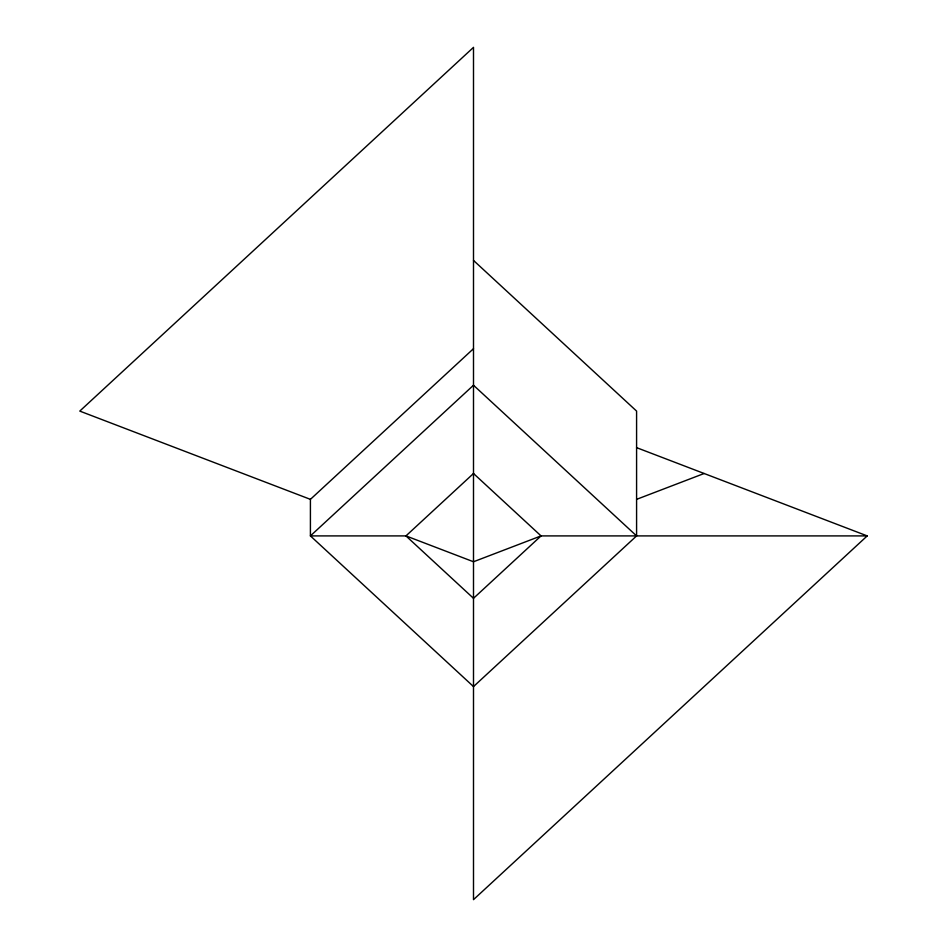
<?xml version="1.0" encoding="UTF-8"?>
<svg xmlns="http://www.w3.org/2000/svg" width="947" height="947" viewBox="0 0 947 947"><rect width="100%" height="100%" fill="white"/><g stroke="black" fill="none" stroke-linecap="round" stroke-linejoin="round"><path stroke-width="1.42" d="M473.5 260.425L636.585 411.093L636.585 535.907L473.5 686.575L310.415 535.907L310.415 499.353L473.5 348.685M636.585 447.647L867.215 535.907L473.5 899.65L473.5 47.35L79.785 411.093L310.415 499.353M636.585 499.353L704.13 473.5M867.215 535.907L541.045 535.907L473.5 561.76L405.955 535.907L310.415 535.907L473.5 385.24L636.585 535.907M473.5 473.5L405.955 535.907L473.5 598.315L541.045 535.907L473.5 473.5"/></g></svg>
